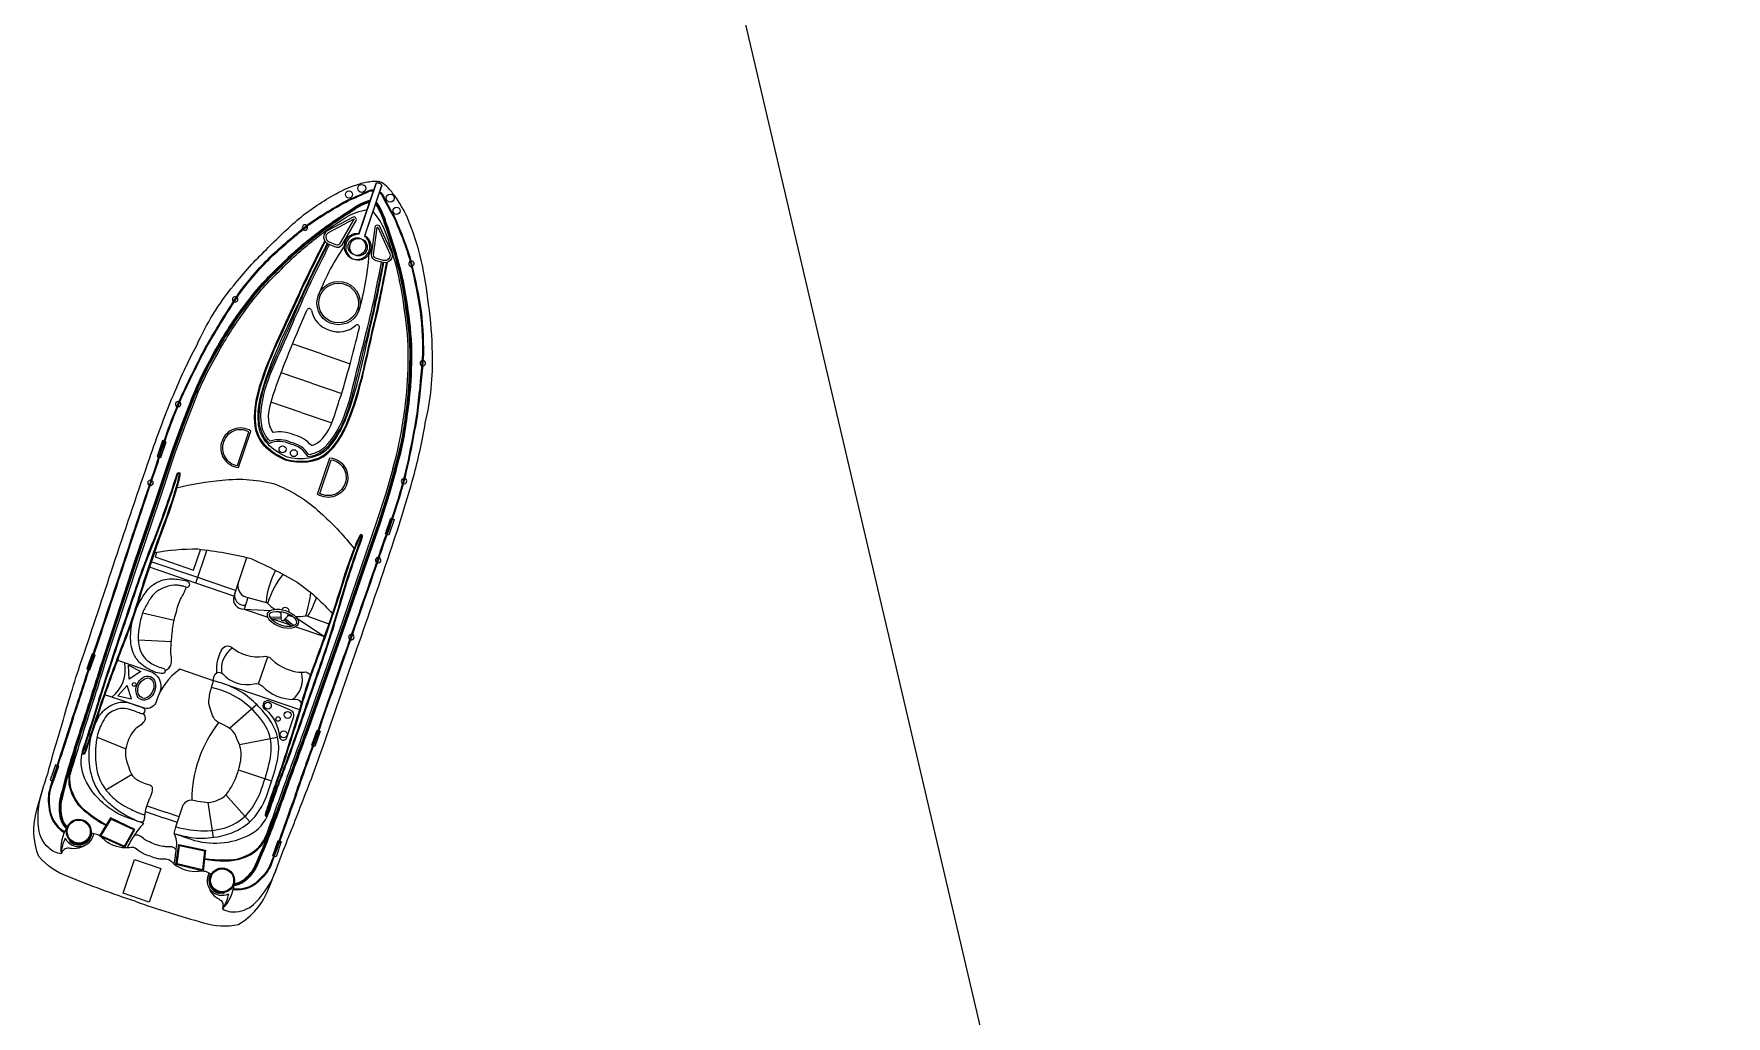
# Model space of a CAD drawing. Header units: metres. Extents: x 292998 to 294739, y 1989732 to 1993098.
# Drawn here: x 294590.3 to 294738.8, y 1990226.9 to 1990313.1 of the extents above; entities that cross this region are included whole.
import ezdxf

# ---------------------------------------------------------------- set-up
doc = ezdxf.new("R2010")
doc.units = ezdxf.units.M
doc.header["$MEASUREMENT"] = 0
doc.layers.add('village', color=3, linetype='Continuous')

msp = doc.modelspace()

# ---------------------------------------------------------------- linework, layer by layer
at = {"color": 32, "true_color": 0xcd6928}
for p, q in [((294615.56, 1990285), (294613.01, 1990285.87)), ((294615.56, 1990285), (294618.1, 1990284.13)), ((294614.68, 1990282.42), (294612.02, 1990283.32)), ((294614.68, 1990282.42), (294617.34, 1990281.51)), ((294613.8, 1990279.84), (294611.13, 1990280.74)), ((294613.8, 1990279.84), (294616.47, 1990278.93)), ((294604.54, 1990264.87), (294600.47, 1990266.26)), ((294604.71, 1990265.36), (294600.63, 1990266.75)), ((294609.11, 1990263.6), (294608.77, 1990262.59)), ((294599.87, 1990262.26), (294602.64, 1990261.62)), ((294608.77, 1990262.59), (294610.87, 1990261.88)), ((294608.77, 1990262.59), (294611.11, 1990262.48)), ((294612.02, 1990261.88), (294611.08, 1990261.86)), ((294612.03, 1990261.73), (294611.19, 1990261.71)), ((294611.34, 1990261.71), (294612.83, 1990261.21)), ((294612.29, 1990261.64), (294612.97, 1990261.09)), ((294612.39, 1990261.76), (294613.15, 1990261.15)), ((294613.42, 1990261.79), (294615.82, 1990260.19)), ((294599.48, 1990259.89), (294602.4, 1990259.76)), ((294613.31, 1990261.05), (294615.82, 1990260.19)), ((294610.05, 1990256.03), (294610.86, 1990258.42)), ((294606.85, 1990256.09), (294613.64, 1990253.77)), ((294607.49, 1990252.15), (294609.88, 1990254.22)), ((294595.87, 1990251.35), (294598.4, 1990250.32)), ((294608.37, 1990250.7), (294611.7, 1990251.37)), ((294596.65, 1990246.73), (294598.9, 1990248.09)), ((294608.29, 1990248.49), (294611.19, 1990247.53)), ((294600.24, 1990245.34), (294601.87, 1990244.78)), ((294605.6, 1990245.63), (294606.05, 1990242.56)), ((294607.16, 1990246.29), (294609.29, 1990243.94)), ((294600.11, 1990244.83), (294601.7, 1990244.29)), ((294602.92, 1990243.87), (294601.7, 1990244.29)), ((294603.09, 1990244.36), (294601.87, 1990244.78)), ((294593.49, 1990242.3), (294593.44, 1990242.25)), ((294607, 1990237.71), (294607.01, 1990237.63))]:
    msp.add_line(p, q, dxfattribs=at)
for points in [[(294599.21, 1990236.95, -0.01736), (294593.31, 1990239.12, -0.12634), (294590.77, 1990240.87, -0.172899), (294590.6, 1990244.97, -0.013884), (294591.57, 1990248.24, -0.008973), (294592.92, 1990252.91, -0.01509), (294594.57, 1990258.23, 0.002245), (294597.28, 1990266.38, -0.003342), (294600.34, 1990275.4, -0.016984), (294602.57, 1990281.38, -0.024546), (294604.62, 1990285.74, -0.067942), (294607.87, 1990290.99, -0.033948), (294610.73, 1990294.16, -0.022001), (294613.62, 1990296.88, -0.042872), (294616.85, 1990299.05, -0.059514), (294618.93, 1990299.92, -0.046364), (294620.02, 1990300.14, -0.104882), (294620.69, 1990300.1, -0.104882)], [(294599.21, 1990236.95, 0.01736), (294605.2, 1990235.07, 0.12634), (294608.28, 1990234.92, 0.172899), (294610.92, 1990238.05, 0.013884), (294612.14, 1990241.24, 0.008973), (294613.92, 1990245.77, 0.01509), (294615.86, 1990250.99, -0.002245), (294618.68, 1990259.1, 0.003342), (294621.76, 1990268.11, 0.016984), (294623.64, 1990274.21, 0.024546), (294624.68, 1990278.91, 0.067942), (294625.3, 1990285.06, 0.033948), (294624.97, 1990289.32, 0.022001), (294624.33, 1990293.23, 0.042872), (294623.11, 1990296.92, 0.059514), (294621.98, 1990298.88, 0.046364), (294621.26, 1990299.72, 0.104882), (294620.69, 1990300.1, 0.104882)], [(294593.7, 1990253.01, 0.006425), (294595.32, 1990258.01, 0.002217), (294598.03, 1990266.13, -0.003368), (294601.07, 1990275.24, -0.024633), (294603.12, 1990280.93, -0.015037), (294604.87, 1990284.53, -0.025439), (294605.93, 1990286.49, -0.013843), (294608.4, 1990290.43, -0.040266), (294611.27, 1990293.7, -0.016729), (294614.36, 1990296.34, -0.029739), (294617.9, 1990298.51, 0.01525), (294619.68, 1990299.3, -0.132389), (294620.02, 1990299.39, -0.028442), (294620.17, 1990299.38, -0.028442)], [(294593.77, 1990252.99, 0.006424), (294595.4, 1990257.98, 0.002217), (294598.1, 1990266.11, -0.003368), (294601.14, 1990275.22, -0.024633), (294603.19, 1990280.9, -0.015038), (294604.93, 1990284.5, -0.025461), (294606, 1990286.45, -0.013839), (294608.46, 1990290.39, -0.040238), (294611.32, 1990293.64, -0.016715), (294614.41, 1990296.28, -0.029693), (294617.93, 1990298.44, 0.015234), (294619.71, 1990299.23, -0.134036), (294620.02, 1990299.31, -0.024879), (294620.14, 1990299.31, -0.024879)], [(294604.14, 1990280.95, -0.031596), (294605.62, 1990284.16, -0.004928), (294606.77, 1990286.21, -0.02844), (294609.08, 1990289.6, -0.042875), (294611.84, 1990292.65, -0.035347), (294614.92, 1990295.39, -0.024093), (294618.06, 1990297.58, -0.079837), (294619.87, 1990298.52)], [(294613.29, 1990246.34, -0.006424), (294615.05, 1990251.29, -0.002217), (294617.87, 1990259.38, 0.003368), (294621.01, 1990268.46, 0.024633), (294622.86, 1990274.21, 0.015038), (294623.67, 1990278.13, 0.025461), (294624.02, 1990280.32, 0.013839), (294624.46, 1990284.94, 0.040238), (294624.18, 1990289.27, 0.016715), (294623.35, 1990293.24, 0.029693), (294621.87, 1990297.1, -0.015234), (294620.94, 1990298.81, 0.134036), (294620.74, 1990299.06, 0.024879), (294620.65, 1990299.13, 0.024879)], [(294613.37, 1990246.32, -0.006425), (294615.12, 1990251.27, -0.002217), (294617.94, 1990259.36, 0.003368), (294621.08, 1990268.43, 0.024633), (294622.93, 1990274.19, 0.015037), (294623.74, 1990278.11, 0.025439), (294624.09, 1990280.31, 0.013843), (294624.54, 1990284.94, 0.040266), (294624.26, 1990289.28, 0.016729), (294623.42, 1990293.26, 0.029739), (294621.94, 1990297.13, -0.01525), (294621.01, 1990298.85, 0.132389), (294620.79, 1990299.12, 0.028442), (294620.67, 1990299.21, 0.028442)], [(294604.21, 1990280.92, -0.031592), (294605.68, 1990284.12, -0.004926), (294606.84, 1990286.17, -0.028436), (294609.14, 1990289.55, -0.042895), (294611.9, 1990292.6, -0.035363), (294614.96, 1990295.33, -0.024111), (294618.1, 1990297.51, -0.077658), (294619.84, 1990298.43, -0.077658)], [(294604.29, 1990280.89, -0.031588), (294605.75, 1990284.08, -0.004924), (294606.91, 1990286.13, -0.028433), (294609.2, 1990289.51, -0.042917), (294611.95, 1990292.55, -0.035379), (294615.01, 1990295.27, -0.02413), (294618.14, 1990297.45, -0.075408), (294619.81, 1990298.34, -0.075408)], [(294604.43, 1990280.84, -0.031581), (294605.89, 1990284.01, -0.00492), (294607.04, 1990286.05, -0.028426), (294609.32, 1990289.41, -0.042959), (294612.06, 1990292.44, -0.035411), (294615.1, 1990295.15, -0.028829), (294617.73, 1990296.98, -0.092336), (294619.58, 1990297.65, -0.080328)], [(294616.15, 1990294.66), (294616.72, 1990294.41, 0.382221), (294617.38, 1990294.57), (294618.57, 1990296.64, 0.786544), (294618.34, 1990297), (294616.06, 1990295.79, 0.616464), (294616.15, 1990294.66, 3.844907)], [(294621.83, 1990274.91, 0.031581), (294622.61, 1990278.32, 0.00492), (294622.95, 1990280.64, 0.028426), (294623.19, 1990284.69, 0.042959), (294622.86, 1990288.76, 0.035411), (294622.11, 1990292.77, 0.028829), (294621.14, 1990295.82, 0.092336), (294620.09, 1990297.48, 0.080328)], [(294621.98, 1990274.87, 0.031588), (294622.77, 1990278.3, 0.004924), (294623.1, 1990280.62, 0.028433), (294623.34, 1990284.69, 0.042917), (294623.01, 1990288.78, 0.035379), (294622.25, 1990292.81, 0.02413), (294621.1, 1990296.44, 0.075408), (294620.32, 1990298.16, 0.075408)], [(294622.05, 1990274.85, 0.031592), (294622.84, 1990278.28, 0.004926), (294623.17, 1990280.61, 0.028436), (294623.42, 1990284.69, 0.042895), (294623.09, 1990288.79, 0.035363), (294622.33, 1990292.83, 0.024111), (294621.17, 1990296.47, 0.077658), (294620.35, 1990298.26, 0.077658)], [(294622.13, 1990274.83, 0.031596), (294622.92, 1990278.27, 0.004928), (294623.25, 1990280.6, 0.02844), (294623.5, 1990284.69, 0.042875), (294623.17, 1990288.8, 0.035347), (294622.4, 1990292.85, 0.024093), (294621.25, 1990296.49, 0.079837), (294620.38, 1990298.35)], [(294620.97, 1990293.02), (294620.37, 1990293.17, -0.382221), (294619.95, 1990293.69), (294620.27, 1990296.06, -0.786544), (294620.67, 1990296.21), (294621.74, 1990293.86, -0.616464), (294620.97, 1990293.02, -3.844907)], [(294604.14, 1990280.95), (294603.31, 1990278.84), (294602.42, 1990276.37), (294601.06, 1990272.32), (294599.17, 1990266.77), (294596.25, 1990257.82, -0.002601), (294594.71, 1990252.95, 0.004411), (294593.39, 1990248.81, 0.013009), (294592.62, 1990245.92, 0.113396), (294592.65, 1990244.23, 0.146005), (294593.17, 1990243.34, 1.595219)], [(294604.21, 1990280.92), (294603.38, 1990278.81), (294602.49, 1990276.35), (294601.14, 1990272.29), (294599.25, 1990266.74), (294596.32, 1990257.8, -0.002601), (294594.78, 1990252.93, 0.004411), (294593.47, 1990248.79, 0.013003), (294592.7, 1990245.9, 0.113337), (294592.72, 1990244.25, 0.144821), (294593.21, 1990243.41, 0.138987)], [(294604.29, 1990280.89), (294603.45, 1990278.78), (294602.56, 1990276.32), (294601.21, 1990272.27), (294599.32, 1990266.72), (294596.39, 1990257.78, -0.002601), (294594.85, 1990252.91, 0.00441), (294593.54, 1990248.77, 0.012997), (294592.77, 1990245.89, 0.113276), (294592.8, 1990244.26, 0.142458), (294593.25, 1990243.47, 0.142458)], [(294604.43, 1990280.83), (294603.6, 1990278.73), (294602.71, 1990276.27), (294601.36, 1990272.22), (294599.47, 1990266.67), (294596.54, 1990257.73, -0.002601), (294595, 1990252.86, 0.00441), (294593.69, 1990248.72, 0.002867), (294593.51, 1990248.09, 0.002867)], [(294608.29, 1990275.03), (294609.38, 1990278.22, 0.483063), (294606.84, 1990277.34, 0.50024), (294608.29, 1990275.03, 0.418424)], [(294622.13, 1990274.83), (294621.5, 1990272.65), (294620.71, 1990270.15), (294619.3, 1990266.11), (294617.41, 1990260.56), (294614.28, 1990251.69, 0.002601), (294612.53, 1990246.89, -0.004411), (294611.04, 1990242.81, -0.013009), (294609.89, 1990240.05, -0.113396), (294608.84, 1990238.72, -0.146005), (294607.88, 1990238.33, -1.595219)], [(294622.05, 1990274.85), (294621.43, 1990272.67), (294620.63, 1990270.17), (294619.23, 1990266.14), (294617.34, 1990260.58), (294614.21, 1990251.71, 0.002601), (294612.46, 1990246.91, -0.004411), (294610.97, 1990242.83, -0.013003), (294609.82, 1990240.08, -0.113337), (294608.79, 1990238.78, -0.144821), (294607.89, 1990238.41, -0.138987)], [(294621.98, 1990274.87), (294621.35, 1990272.69), (294620.56, 1990270.2), (294619.16, 1990266.16), (294617.27, 1990260.61), (294614.14, 1990251.74, 0.002601), (294612.39, 1990246.94, -0.00441), (294610.9, 1990242.86, -0.012997), (294609.75, 1990240.11, -0.113276), (294608.75, 1990238.84, -0.142458), (294607.9, 1990238.49, -0.142458)], [(294621.83, 1990274.91), (294621.21, 1990272.74), (294620.41, 1990270.24), (294619.01, 1990266.21), (294617.12, 1990260.66), (294613.99, 1990251.79, 0.002601), (294612.24, 1990246.99, -0.00441), (294610.76, 1990242.91, -0.002867), (294610.52, 1990242.3, -0.002867)], [(294615.23, 1990272.67), (294616.31, 1990275.86, -0.483063), (294617.79, 1990273.61, -0.50024), (294615.23, 1990272.67, -0.418424)], [(294599.98, 1990243.79), (294598.66, 1990244.24, -0.202722), (294594.8, 1990247.71, -0.178768), (294594.63, 1990250.23, 0.010028), (294596.07, 1990254.78, -0.005356), (294598.55, 1990262.26, -0.016605), (294600.69, 1990268.26, 0.018921), (294602.9, 1990274.49, -0.925873), (294603.15, 1990274.45, -0.041202), (294602.88, 1990273.3, -0.024461), (294601.67, 1990269.71, 0.012888), (294599.35, 1990262.78, -0.019359), (294597.9, 1990258.76, 0.002375), (294596.21, 1990254.11, -0.006386), (294595.22, 1990251.12, -0.013656), (294594.8, 1990249.94, -0.862706), (294594.57, 1990249.99, 0.648089)], [(294594.64, 1990249.98, -0.016488), (294594.7, 1990250.21, 0.010023), (294596.14, 1990254.76, -0.005356), (294598.62, 1990262.23, -0.016607), (294600.76, 1990268.23, 0.018921), (294602.97, 1990274.47, 0.01143), (294602.97, 1990274.47, -0.913283), (294603.08, 1990274.46, -0.041174), (294602.81, 1990273.32, -0.024478), (294601.59, 1990269.73, 0.012889), (294599.28, 1990262.8, -0.019362), (294597.83, 1990258.79, 0.002377), (294596.14, 1990254.14, -0.006391), (294595.15, 1990251.15, -0.013664), (294594.73, 1990249.96, 0.000701), (294594.73, 1990249.96, -0.819976), (294594.64, 1990249.98, -0.819976)], [(294611.64, 1990273.5, 0.096403), (294606.84, 1990273.88, 0.040538), (294602.85, 1990273.21, 1.92312)], [(294611.64, 1990273.5, -0.096403), (294615.68, 1990270.87, -0.040538), (294618.43, 1990267.91, -1.92312)], [(294602.64, 1990242.89), (294604.09, 1990242.4, 0.202722), (294609.26, 1990242.79, 0.178768), (294610.93, 1990244.68, -0.010028), (294612.56, 1990249.17, 0.005356), (294615.16, 1990256.6, 0.016605), (294617.12, 1990262.67, -0.018921), (294619.18, 1990268.95, 0.925873), (294618.95, 1990269.07, 0.041202), (294618.46, 1990267.99, 0.024461), (294617.24, 1990264.41, -0.012888), (294614.84, 1990257.51, 0.019359), (294613.54, 1990253.44, -0.002375), (294612.05, 1990248.72, 0.006386), (294611.01, 1990245.75, 0.013656), (294610.62, 1990244.55, 0.862706), (294610.83, 1990244.45, -0.648089)], [(294610.77, 1990244.49, 0.016488), (294610.86, 1990244.71, -0.010023), (294612.49, 1990249.19, 0.005356), (294615.09, 1990256.63, 0.016607), (294617.05, 1990262.69, -0.018921), (294619.11, 1990268.98, -0.01143), (294619.11, 1990268.98, 0.913283), (294619.01, 1990269.03, 0.041174), (294618.53, 1990267.97, 0.024478), (294617.31, 1990264.39, -0.012889), (294614.91, 1990257.48, 0.019362), (294613.62, 1990253.42, -0.002377), (294612.12, 1990248.7, 0.006391), (294611.08, 1990245.73, 0.013664), (294610.69, 1990244.53, -0.000701), (294610.69, 1990244.53, 0.819976), (294610.77, 1990244.49, 0.819976)], [(294609.43, 1990267, 0.033687), (294604.72, 1990267.84, 0.051879), (294600.89, 1990267.52, 1.92312)], [(294609, 1990267.08), (294608.29, 1990264.98, 0.462925), (294609.11, 1990263.6), (294610.84, 1990263.13)], [(294609.43, 1990267, -0.033687), (294613.68, 1990264.79, -0.051879), (294616.51, 1990262.21, -1.92312)], [(294608.29, 1990264.98), (294607.98, 1990264.07, 0.545737), (294608.89, 1990262.93, 0.282905)], [(294607.98, 1990264.07), (294607.87, 1990263.74, 0.516839), (294608.77, 1990262.59, 0.282905)], [(294606.39, 1990257.01, -0.164009), (294606.91, 1990259.18, -0.407559), (294607.68, 1990259.24, 0.20466), (294610.46, 1990258.43, -0.28657), (294611.19, 1990258.2, 0.198759), (294613.95, 1990257.05, -0.45148), (294614.6, 1990256.68, -1.463971)], [(294606.08, 1990256.31), (294603.13, 1990257.31, 0.158322), (294601.05, 1990254.47, -0.417676), (294600.04, 1990253.9), (294596.56, 1990255.08)], [(294597.66, 1990258.1), (294600.75, 1990257.05, -0.406088), (294601.32, 1990255.14)], [(294606.08, 1990256.31, -0.291269), (294606.4, 1990257.02, -0.299867), (294606.9, 1990256.92, 0.273478), (294609.65, 1990256.04, -0.28657), (294610.38, 1990255.82, 0.198759), (294613.14, 1990254.66, -0.45148), (294613.79, 1990254.29, -1.463971)], [(294602.64, 1990242.89), (294602.79, 1990243.48), (294603.38, 1990245.24, -0.448043), (294604.49, 1990245.79, 0.025561), (294605.43, 1990245.64, 0.15676), (294606.5, 1990245.87, 0.144288), (294607.19, 1990246.32, 0.079427), (294607.99, 1990247.65, 0.054179), (294608.48, 1990249.32, 0.127294), (294608.36, 1990250.73, -0.025195), (294607.99, 1990251.61, 0.112656), (294607.48, 1990252.15, 0.061652), (294606.65, 1990252.58, -0.222278), (294606.09, 1990253.1, -0.049109), (294605.82, 1990253.79, -0.09997), (294605.69, 1990254.57, -0.045992), (294605.92, 1990255.72), (294606.08, 1990256.31)], [(294593.7, 1990253.01, -0.002942), (294592.52, 1990249.38, 0.002013), (294591.79, 1990247.06, 0.130442), (294591.64, 1990245.29, 0.261246), (294593, 1990243, 0.209197)], [(294593.77, 1990252.99, -0.002941), (294592.59, 1990249.36, 0.002014), (294591.86, 1990247.04, 0.130992), (294591.71, 1990245.29, 0.261832), (294593.04, 1990243.06, 0.261832)], [(294596.67, 1990243.66, -0.043334), (294595.16, 1990244.65, -0.18333), (294593.54, 1990247.08, -0.123985), (294593.76, 1990249.22, 0.015377), (294594.14, 1990250.69)], [(294596.63, 1990243.6, -0.043195), (294595.11, 1990244.59, -0.183415), (294593.46, 1990247.06, -0.094511), (294593.53, 1990248.74)], [(294592.72, 1990241.11, -0.164393), (294591.64, 1990241.63, -0.188684), (294590.75, 1990243.32, -0.10758), (294591.12, 1990246.8)], [(294613.37, 1990246.32, 0.002942), (294612.08, 1990242.72, -0.002013), (294611.25, 1990240.44, -0.130442), (294610.29, 1990238.94, -0.261246), (294607.81, 1990237.95, -0.209197)], [(294613.29, 1990246.34, 0.002941), (294612.01, 1990242.75, -0.002014), (294611.18, 1990240.46, -0.130992), (294610.23, 1990238.99, -0.261832), (294607.82, 1990238.03, -0.261832)], [(294605.31, 1990240.72, 0.043334), (294607.11, 1990240.58, 0.18333), (294609.87, 1990241.52, 0.123985), (294611.01, 1990243.35, -0.015377), (294611.6, 1990244.75)], [(294605.3, 1990240.65, 0.043195), (294607.11, 1990240.51, 0.183415), (294609.93, 1990241.46, 0.094511), (294610.89, 1990242.83)], [(294606.88, 1990236.29, 0.164393), (294608.06, 1990236.04, 0.188684), (294609.79, 1990236.84, 0.10758), (294611.62, 1990239.82)]]:
    msp.add_lwpolyline(points, format="xyb", dxfattribs=at)
for points in [[(294620.37, 1990299.97), (294618.84, 1990295.5)], [(294618.85, 1990295.53), (294620.37, 1990299.97)], [(294620.87, 1990299.8), (294619.35, 1990295.32)], [(294619.36, 1990295.36), (294620.87, 1990299.8)], [(294601.75, 1990277.35), (294601.63, 1990277.39), (294601.16, 1990276), (294601.29, 1990275.96)], [(294601.36, 1990275.93), (294601.46, 1990275.9), (294601.93, 1990277.28), (294601.82, 1990277.32)], [(294621.27, 1990269.16), (294621.18, 1990269.19), (294621.65, 1990270.58), (294621.75, 1990270.54)], [(294621.83, 1990270.51), (294621.95, 1990270.47), (294621.48, 1990269.09), (294621.34, 1990269.13)], [(294601.09, 1990267.56), (294600.96, 1990267.18), (294604.35, 1990266.02), (294604.96, 1990267.81)], [(294607.87, 1990263.74), (294604.54, 1990264.87), (294605.52, 1990267.74)], [(294608.03, 1990264.23), (294604.71, 1990265.36)], [(294614.19, 1990262.02), (294616.21, 1990261.3)], [(294595.54, 1990258.64), (294595.44, 1990258.68), (294594.99, 1990257.35), (294595.11, 1990257.31)], [(294595.18, 1990257.29), (294595.25, 1990257.26), (294595.7, 1990258.59), (294595.61, 1990258.62)], [(294614.8, 1990250.61), (294614.73, 1990250.64), (294615.18, 1990251.96), (294615.27, 1990251.93)], [(294615.34, 1990251.9), (294615.44, 1990251.87), (294614.99, 1990250.55), (294614.87, 1990250.59)], [(294592.36, 1990248.88), (294592.23, 1990248.93), (294591.77, 1990247.59), (294591.93, 1990247.53)], [(294592.01, 1990247.51), (294592.06, 1990247.49), (294592.51, 1990248.83), (294592.43, 1990248.86)], [(294611.35, 1990240.93), (294611.3, 1990240.94), (294611.76, 1990242.28), (294611.83, 1990242.25)], [(294611.91, 1990242.23), (294612.04, 1990242.19), (294611.58, 1990240.85), (294611.42, 1990240.9)]]:
    msp.add_lwpolyline(points, dxfattribs=at)
for points in [[(294616.23, 1990294.83), (294616.81, 1990294.59, 0.383069), (294617.22, 1990294.67), (294618.42, 1990296.76, 0.853636), (294618.41, 1990296.82), (294616.15, 1990295.62, 0.613527)], [(294621.02, 1990293.2), (294620.41, 1990293.36, -0.383069), (294620.14, 1990293.68), (294620.46, 1990296.07, -0.853636), (294620.5, 1990296.11), (294621.56, 1990293.78, -0.613527)], [(294608.19, 1990275.19), (294609.2, 1990278.15, 0.460147), (294606.98, 1990277.29, 0.47706)], [(294615.41, 1990272.74), (294616.42, 1990275.7, -0.460147), (294617.65, 1990273.66, -0.47706)], [(294610.91, 1990254.53, 0.917705), (294610.66, 1990253.77, -0.209704), (294611.85, 1990251.45, 0.850912), (294612.52, 1990251.33), (294613.12, 1990253.08, 0.435659), (294612.8, 1990253.75)]]:
    msp.add_lwpolyline(points, format="xyb", close=True, dxfattribs=at)
for points in [[(294598.7, 1990256.44), (294598.62, 1990257.66), (294599.71, 1990257.12)], [(294598.51, 1990255.88), (294597.7, 1990254.97), (294598.9, 1990254.72)], [(294598.32, 1990241.7), (294599.2, 1990243.26), (294597.04, 1990244.27), (294596.09, 1990242.71)], [(294598.29, 1990241.79), (294599.1, 1990243.23), (294597.07, 1990244.17), (294596.2, 1990242.74)], [(294598.17, 1990237.67), (294599.17, 1990240.61), (294601.46, 1990239.83), (294600.46, 1990236.89)], [(294602.8, 1990240.17), (294603.06, 1990241.95), (294605.39, 1990241.43), (294605.18, 1990239.61)], [(294602.89, 1990240.23), (294603.12, 1990241.86), (294605.3, 1990241.37), (294605.12, 1990239.71)]]:
    msp.add_lwpolyline(points, close=True, dxfattribs=at)
for centre, radius in [((294617.98, 1990298.98), 0.313), ((294619.1, 1990299.51), 0.349), ((294621.6, 1990298.66), 0.349), ((294622.16, 1990297.55), 0.313), ((294618.68, 1990294.41), 0.771), ((294618.82, 1990294.36), 0.771), ((294617.07, 1990289.45), 1.9), ((294617.07, 1990289.45), 1.9), ((294617.07, 1990289.45), 1.74), ((294617.07, 1990289.45), 1.74), ((294612.15, 1990276.62), 0.305), ((294613.14, 1990276.28), 0.305), ((294599.13, 1990255.98), 0.163), ((294610.86, 1990254.13), 0.304), ((294611.76, 1990252.95), 0.197), ((294612.6, 1990253.31), 0.304), ((294612.24, 1990251.6), 0.304), ((294594.27, 1990243.07), 1.09), ((294594.27, 1990243.07), 1.01), ((294606.85, 1990238.79), 1.09), ((294606.85, 1990238.79), 1.01)]:
    msp.add_circle(centre, radius, dxfattribs=at)
for centre, radius, start, end in [((294620.5, 1990299.53), 0.456, 35.1148, 107.3001), ((294620.5, 1990299.53), 0.456, 35.1148, 107.3001), ((294614.12, 1990296.08), 0.237, 51.4379, 206.5799), ((294614.12, 1990296.08), 0.237, 225.2177, 32.8001), ((294618.68, 1990294.41), 1.13, 81.0914, 53.541), ((294618.82, 1990294.36), 1.13, 88.8739, 61.3235), ((294634.16, 1990283.04), 20.14, 144.5349, 159.6057), ((294599.62, 1990294.79), 20.14, 342.8093, 357.8801), ((294623.46, 1990292.9), 0.237, 109.6148, 277.1972), ((294623.46, 1990292.9), 0.237, 295.835, 90.977), ((294607.99, 1990289.77), 0.237, 62.8233, 230.919), ((294607.99, 1990289.77), 0.237, 249.5541, 44.1883), ((294614.49, 1990288.77), 0.202, 10.4021, 156.8698), ((294616.93, 1990289.25), 2.28, 191.1467, 252.9478), ((294617.06, 1990289.2), 2.28, 249.4671, 311.2682), ((294618.7, 1990287.34), 0.202, 345.5451, 132.0129), ((294624.46, 1990284.17), 0.237, 98.2267, 252.8609), ((294624.46, 1990284.17), 0.237, 271.496, 79.5916), ((294602.99, 1990280.57), 0.237, 72.527, 242.9336), ((294602.99, 1990280.57), 0.237, 261.5925, 53.8681), ((294611.94, 1990275.26), 2.89, 65.481, 102.0833), ((294612.48, 1990275.07), 2.89, 40.3316, 76.934), ((294611.86, 1990275.16), 2.15, 62.4959, 113.7031), ((294611.86, 1990275.16), 2.3, 62.4959, 110.2457), ((294612.48, 1990274.95), 2.15, 28.7119, 79.919), ((294612.48, 1990274.95), 2.3, 32.1693, 79.919), ((294600.56, 1990273.68), 0.237, 76.2376, 246.3367), ((294600.56, 1990273.68), 0.237, 264.9969, 57.5774), ((294622.81, 1990273.82), 0.237, 88.5468, 240.8224), ((294622.81, 1990273.82), 0.237, 259.4813, 69.8879), ((294620.54, 1990266.88), 0.237, 84.8375, 237.4181), ((294620.54, 1990266.88), 0.237, 256.0783, 66.1774), ((294613.49, 1990265.49), 3.55, 221.8324, 235.1835), ((294613.49, 1990265.49), 3.55, 241.1566, 245.3965), ((294613.24, 1990262.08), 1.24, 166.81, 192.8029), ((294612.18, 1990261.75), 0.166, 161.2075, 341.2075), ((294613.24, 1990262.08), 1.24, 157.3229, 157.5922), ((294612.4, 1990262.38), 0.347, 352.0098, 150.3553), ((294611.55, 1990262.65), 1.24, 309.6121, 337.2522), ((294613.49, 1990265.49), 3.55, 256.11, 262.4493), ((294611.55, 1990262.65), 1.24, 344.8227, 345.092), ((294613.49, 1990265.49), 3.55, 266.6417, 281.3975), ((294618.19, 1990260.14), 0.237, 82.4295, 238.6786), ((294618.19, 1990260.14), 0.237, 257.3028, 63.8053), ((294609.02, 1990257.33), 2.24, 124.4075, 188.6117), ((294595.23, 1990257.31), 3.12, 308.676, 10.5635), ((294611.66, 1990256.43), 2.24, 307.8319, 15.9794), ((294615.35, 1990245.77), 11.17, 142.107, 179.5796), ((294596.21, 1990241.57), 3.52, 147.2031, 187.5388), ((294596.23, 1990240.9), 3.52, 153.3329, 176.5654), ((294594.27, 1990243.07), 1.32, 206.9801, 351.8817), ((294594.27, 1990243.07), 1.17, 224.9318, 351.8817), ((294606.85, 1990238.79), 1.32, 150.5333, 295.4349), ((294606.85, 1990238.79), 1.17, 150.5333, 277.4832), ((294604.4, 1990238.78), 3.52, 314.8762, 355.2118), ((294603.97, 1990238.26), 3.52, 325.8496, 349.0821)]:
    msp.add_arc(centre, radius, start, end, dxfattribs=at)
for start_param, end_param in [(0.830012, 1.576846), (4.712389, 5.232342)]:
    msp.add_ellipse((294612.52, 1990262.58), major_axis=(1.33, 3.92), ratio=0.425319, start_param=start_param, end_param=end_param, dxfattribs=at)
for centre, major_axis, ratio in [((294612.18, 1990261.75), (1.34, -0.45), 0.533092), ((294600.15, 1990255.66), (0.4, 1.01), 0.758117)]:
    msp.add_ellipse(centre, major_axis=major_axis, ratio=ratio, dxfattribs=at)
for points, knots in [([(294612.38, 1990275.68), (294611.18, 1990276.21), (294610.02, 1990277.1), (294609.54, 1990279.76), (294609.84, 1990281.13), (294611, 1990284.89), (294612.2, 1990287.14), (294614.06, 1990291.33), (294614.93, 1990293.09), (294615.85, 1990294.91)], [0, 0, 0, 0, 0.0462196, 0.0462196, 0.0924392, 0.0924392, 0.1947325, 0.1947325, 0.2709084, 0.2709084, 0.2709084, 0.2709084]), ([(294612.42, 1990275.75), (294611.17, 1990276.29), (294610.03, 1990277.24), (294609.63, 1990279.97), (294609.98, 1990281.35), (294611.19, 1990285.12), (294612.38, 1990287.38), (294614.21, 1990291.46), (294615.03, 1990293.12), (294615.9, 1990294.84)], [0, 0, 0, 0, 0.0480884, 0.0480884, 0.0961768, 0.0961768, 0.1985377, 0.1985377, 0.2704106, 0.2704106, 0.2704106, 0.2704106]), ([(294612.51, 1990275.96), (294611.24, 1990276.52), (294610.17, 1990277.47), (294609.89, 1990280.24), (294610.29, 1990281.65), (294611.59, 1990285.45), (294612.79, 1990287.78), (294614.59, 1990291.72), (294615.33, 1990293.21), (294616.08, 1990294.69)], [0, 0, 0, 0, 0.0508337, 0.0508337, 0.1016674, 0.1016674, 0.2060328, 0.2060328, 0.2709084, 0.2709084, 0.2709084, 0.2709084]), ([(294611, 1990277.12), (294610.79, 1990277.33), (294610, 1990278.29), (294610.1, 1990281.59), (294612.06, 1990285.7), (294613.99, 1990290.39), (294615.52, 1990293.42), (294616.15, 1990294.66)], [0.0234044, 0.0234044, 0.0234044, 0.0234044, 0.0350942, 0.0739111, 0.138251, 0.2165713, 0.2709084, 0.2709084, 0.2709084, 0.2709084]), ([(294611.07, 1990277.32), (294610.69, 1990277.71), (294610.42, 1990278.15), (294610.11, 1990279.83), (294610.4, 1990281.17), (294611.14, 1990283.47), (294611.66, 1990284.54), (294613.13, 1990287.85), (294614.06, 1990290.11), (294615.51, 1990293.06), (294615.9, 1990293.82), (294616.28, 1990294.59)], [0.0248254, 0.0248254, 0.0248254, 0.0248254, 0.0474598, 0.0474598, 0.0949196, 0.0949196, 0.1423794, 0.1423794, 0.237299, 0.237299, 0.2709084, 0.2709084, 0.2709084, 0.2709084]), ([(294612.38, 1990275.68), (294613.66, 1990275.36), (294615.12, 1990275.36), (294617.12, 1990277.18), (294617.72, 1990278.44), (294619.1, 1990282.14), (294619.52, 1990284.65), (294620.61, 1990289.1), (294620.99, 1990291.03), (294621.37, 1990293.03)], [0, 0, 0, 0, 0.0462196, 0.0462196, 0.0924392, 0.0924392, 0.1947325, 0.1947325, 0.2709084, 0.2709084, 0.2709084, 0.2709084]), ([(294612.4, 1990275.75), (294613.72, 1990275.43), (294615.2, 1990275.48), (294617.18, 1990277.4), (294617.75, 1990278.71), (294619.09, 1990282.43), (294619.53, 1990284.95), (294620.57, 1990289.3), (294620.93, 1990291.11), (294621.29, 1990293.01)], [0, 0, 0, 0, 0.0480884, 0.0480884, 0.0961768, 0.0961768, 0.1985377, 0.1985377, 0.2704106, 0.2704106, 0.2704106, 0.2704106]), ([(294612.46, 1990275.98), (294613.8, 1990275.64), (294615.23, 1990275.75), (294617.14, 1990277.77), (294617.68, 1990279.13), (294618.97, 1990282.94), (294619.44, 1990285.52), (294620.42, 1990289.74), (294620.74, 1990291.37), (294621.05, 1990293)], [0, 0, 0, 0, 0.0508337, 0.0508337, 0.1016674, 0.1016674, 0.2060328, 0.2060328, 0.2709084, 0.2709084, 0.2709084, 0.2709084]), ([(294614.36, 1990275.98), (294614.65, 1990276.01), (294615.86, 1990276.3), (294617.8, 1990278.97), (294618.75, 1990283.42), (294620.08, 1990288.32), (294620.72, 1990291.65), (294620.98, 1990293.01)], [0.0234044, 0.0234044, 0.0234044, 0.0234044, 0.0350942, 0.0739111, 0.138251, 0.2165713, 0.2709084, 0.2709084, 0.2709084, 0.2709084]), ([(294614.43, 1990276.17), (294614.96, 1990276.25), (294615.44, 1990276.44), (294616.72, 1990277.58), (294617.31, 1990278.82), (294618.12, 1990281.09), (294618.36, 1990282.26), (294619.22, 1990285.78), (294619.85, 1990288.14), (294620.51, 1990291.36), (294620.67, 1990292.2), (294620.83, 1990293.04)], [0.0248254, 0.0248254, 0.0248254, 0.0248254, 0.0474598, 0.0474598, 0.0949196, 0.0949196, 0.1423794, 0.1423794, 0.237299, 0.237299, 0.2709084, 0.2709084, 0.2709084, 0.2709084]), ([(294611.33, 1990278.09), (294610.35, 1990279.35), (294611.43, 1990281.58), (294612.2, 1990283.92), (294613.45, 1990286.9), (294614.31, 1990288.85)], [0.0313661, 0.0313661, 0.0313661, 0.0313661, 0.1084744, 0.1084744, 0.1920729, 0.1920729, 0.1920729, 0.1920729]), ([(294614.69, 1990276.95), (294616.24, 1990277.35), (294616.74, 1990279.77), (294617.56, 1990282.1), (294618.39, 1990285.22), (294618.9, 1990287.29)], [0.0313661, 0.0313661, 0.0313661, 0.0313661, 0.1084744, 0.1084744, 0.1920729, 0.1920729, 0.1920729, 0.1920729]), ([(294613.37, 1990261.34), (294613.43, 1990261.5), (294613.31, 1990261.76), (294612.37, 1990262.46), (294611.21, 1990262.49), (294610.84, 1990261.95), (294611.47, 1990261.27), (294612.86, 1990260.99), (294613.31, 1990261.15), (294613.37, 1990261.34)], [0, 0, 0, 0, 1.031451, 1.031451, 2.992455, 2.992455, 4.95346, 4.95346, 6.283185, 6.283185, 6.283185, 6.283185]), ([(294600.49, 1990256.53), (294600.15, 1990256.66), (294599.61, 1990256.29), (294599.34, 1990255.2), (294599.64, 1990254.73), (294600.42, 1990254.79), (294600.88, 1990255.37), (294600.85, 1990256.21), (294600.69, 1990256.45), (294600.49, 1990256.53)], [0, 0, 0, 0, 1.743273, 1.743273, 3.486547, 3.486547, 5.22982, 5.22982, 6.283185, 6.283185, 6.283185, 6.283185]), ([(294602.79, 1990243.48), (294604.5, 1990243.05), (294606.13, 1990242.98), (294609, 1990244.16), (294609.9, 1990245.5), (294610.94, 1990248.75), (294611.5, 1990250.45), (294610.32, 1990253.18), (294608.99, 1990254.47), (294607.04, 1990255.4), (294606.5, 1990255.55), (294605.92, 1990255.72)], [0, 0, 0, 0, 0.0684102, 0.0684102, 0.1368204, 0.1368204, 0.2052306, 0.2052306, 0.2736407, 0.2736407, 0.2974604, 0.2974604, 0.2974604, 0.2974604]), ([(294600.92, 1990241.98), (294600.71, 1990242.06), (294600.37, 1990242.18), (294599.91, 1990242.46), (294599.56, 1990242.8), (294599.25, 1990242.77), (294599.14, 1990242.75)], [0, 0, 0, 0, 0.00840925, 0.01405459, 0.02148076, 0.02583256, 0.02583256, 0.02583256, 0.02583256]), ([(294600.92, 1990241.98), (294601.12, 1990241.92), (294601.47, 1990241.81), (294602.01, 1990241.74), (294602.49, 1990241.8), (294602.72, 1990241.59), (294602.8, 1990241.51)], [0, 0, 0, 0, 0.00840925, 0.01405459, 0.02148076, 0.02583256, 0.02583256, 0.02583256, 0.02583256])]:
    msp.add_open_spline(points, degree=3, knots=knots, dxfattribs=at)
for points in [[(294611.53, 1990266), (294611.13, 1990265.2), (294610.8, 1990264.25), (294610.7, 1990263.18)], [(294615.12, 1990263.61), (294614.93, 1990263.06), (294614.68, 1990262.49), (294614.33, 1990261.94)]]:
    msp.add_open_spline(points, degree=3, dxfattribs=at)
for points in [[(294603.21, 1990264.65), (294603.5, 1990264.57), (294603.88, 1990264.53), (294603.97, 1990264.87), (294603.42, 1990265.14), (294602.21, 1990265.25), (294600.82, 1990264.75), (294599.79, 1990263.52), (294599.16, 1990262.19), (294598.83, 1990260.46), (294599.05, 1990258.76), (294599.67, 1990257.85), (294600.9, 1990257.1), (294601.51, 1990256.94), (294601.8, 1990257.01), (294601.78, 1990257.33), (294601.47, 1990257.47), (294600.45, 1990257.96), (294599.86, 1990258.58), (294599.54, 1990259.43), (294599.48, 1990260.31), (294599.64, 1990261.4), (294599.93, 1990262.41), (294600.39, 1990263.26), (294601, 1990264.06), (294601.88, 1990264.52), (294602.88, 1990264.7), (294603.21, 1990264.65)], [(294601.83, 1990257.2), (294602.16, 1990257.42), (294602.38, 1990257.78), (294602.37, 1990258.54), (294602.36, 1990259.14), (294602.43, 1990260.1), (294602.62, 1990261.54), (294602.81, 1990262.28), (294603.03, 1990263.04), (294603.28, 1990263.61), (294603.55, 1990264.11), (294603.69, 1990264.52)], [(294602.64, 1990242.89), (294604.36, 1990242.53), (294606.4, 1990242.61), (294608.02, 1990243.1), (294609.6, 1990244.25), (294610.51, 1990245.63), (294611.26, 1990247.75), (294611.81, 1990250.06), (294611.53, 1990251.93), (294610.38, 1990253.69), (294609.08, 1990254.93), (294607.42, 1990255.88), (294606.08, 1990256.31)], [(294599.92, 1990253.42), (294600.1, 1990253.06), (294599.87, 1990252.57), (294599.32, 1990252.14), (294598.85, 1990251.57), (294598.45, 1990250.56), (294598.37, 1990249.79), (294598.62, 1990248.77), (294598.92, 1990248.06), (294599.67, 1990247.46), (294600.27, 1990247.24), (294600.67, 1990247.04), (294600.71, 1990246.69), (294600.49, 1990245.98), (294600.07, 1990244.62), (294599.89, 1990243.93), (294599.13, 1990244.13), (294597.8, 1990244.83), (294596.92, 1990245.57), (294596.05, 1990246.56), (294595.46, 1990247.8), (294595.21, 1990249), (294595.18, 1990250.15), (294595.32, 1990251.29), (294595.69, 1990252.43), (294596.28, 1990253.5), (294596.79, 1990253.95), (294597.41, 1990254.28), (294598.41, 1990254.42), (294599, 1990254.25), (294599.71, 1990254.01), (294600.06, 1990253.77), (294599.92, 1990253.42), (294599.57, 1990253.48), (294598.81, 1990253.76), (294598.11, 1990253.88), (294597.39, 1990253.71), (294596.83, 1990253.37), (294596.39, 1990252.74), (294595.88, 1990251.42), (294595.74, 1990250.24), (294595.76, 1990249.13), (294595.91, 1990248.19), (294596.15, 1990247.56), (294596.58, 1990246.82), (294597.25, 1990246.07), (294597.83, 1990245.6), (294598.57, 1990245.16), (294599.2, 1990244.86), (294599.66, 1990244.66), (294600, 1990244.5), (294600.03, 1990244.26)], [(294599.98, 1990243.79), (294599.6, 1990243.38), (294599.16, 1990242.79), (294598.51, 1990241.64)], [(294600.55, 1990240.9), (294599.95, 1990241.13), (294599.58, 1990241.36), (294599.1, 1990241.66), (294598.6, 1990241.64), (294597.58, 1990241.77), (294596.61, 1990242.26), (294596.17, 1990242.66), (294595.85, 1990242.82), (294595.35, 1990242.92)], [(294602.64, 1990242.89), (294602.82, 1990242.28), (294602.8, 1990241.55), (294602.62, 1990240.24)], [(294594.92, 1990241.92), (294594.48, 1990241.69), (294593.63, 1990241.58), (294593.16, 1990241.59), (294592.86, 1990241.37), (294592.72, 1990241.11)], [(294600.55, 1990240.9), (294601.17, 1990240.72), (294601.6, 1990240.67), (294602.17, 1990240.62), (294602.55, 1990240.3), (294603.43, 1990239.78), (294604.5, 1990239.58), (294605.09, 1990239.62), (294605.44, 1990239.56), (294605.9, 1990239.32)], [(294605.64, 1990238.28), (294605.84, 1990237.83), (294606.44, 1990237.22), (294606.83, 1990236.94), (294606.93, 1990236.58), (294606.88, 1990236.29)]]:
    msp.add_spline(points, degree=3, dxfattribs=at)
at = {"layer": 'village', "color": 3}
msp.add_line((294624.87, 1990433.18), (294738.84, 1989946.13), dxfattribs=at)

doc.saveas('drawing.dxf')
